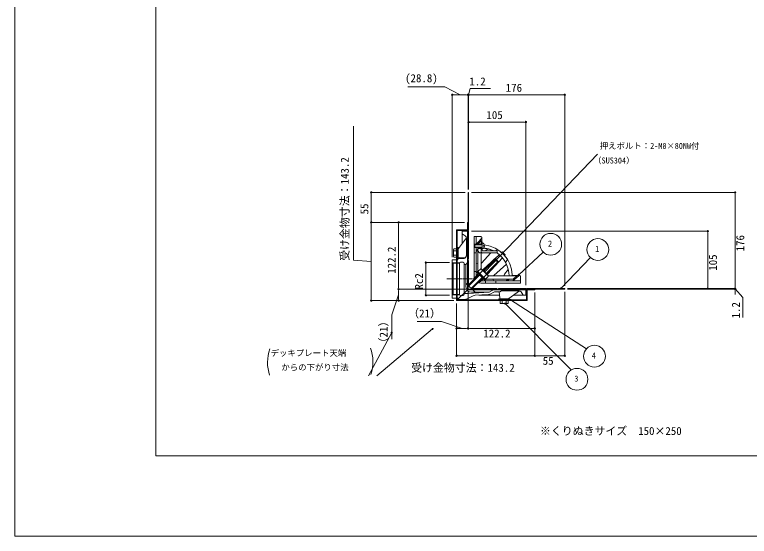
# Model space of a CAD drawing. Units: millimetres, scale not verified. Extents: x -1380 to 1380, y -955 to 955.
# Drawn here: x -1380 to -34, y -955 to 0 of the extents above; entities that cross this region are included whole.
import ezdxf
from ezdxf.enums import TextEntityAlignment as Align

# ---------------------------------------------------------------- set-up
doc = ezdxf.new("R2010")
doc.units = ezdxf.units.MM
doc.header["$LTSCALE"] = 3
for name, pattern in [('USER1', [2, 1.25, -0.25, 0.25, -0.25]), ('USER2', [0.375, 0.25, -0.125]), ('USER3', [0.75, 0.5, -0.25])]:
    doc.linetypes.add(name, pattern=pattern)
for name, color, linetype, lineweight in [('0-0_0', 7, 'Continuous', 15), ('0-2_L-2', 7, 'Continuous', 18), ('0-3_L-1', 7, 'Continuous', 18), ('0-4_L-5', 2, 'USER1', 18), ('0-5_L-3', 7, 'Continuous', 18), ('0-7_WAKU', 7, 'Continuous', 18), ('0-8_MOJI', 7, 'Continuous', 18), ('0-9_SUNPO', 7, 'Continuous', 18)]:
    doc.layers.add(name, color=color, linetype=linetype, lineweight=lineweight)
doc.styles.add('ＭＳ ゴシック', font='')
doc.styles.get('ＭＳ ゴシック').set_extended_font_data('MS Gothic')

msp = doc.modelspace()

# ---------------------------------------------------------------- linework, layer by layer
at = {"layer": '0-0_0'}
for p, q in [((-575.845, -146.56), (-573.345, -146.56)), ((-552.045, -146.56), (-554.545, -146.56)), ((-552.045, -146.56), (-554.545, -146.56)), ((-545.845, -146.56), (-543.345, -146.56)), ((-545.845, -146.56), (-543.345, -146.56)), ((-374.845, -146.56), (-377.345, -146.56)), ((-545.845, -196.56), (-543.345, -196.56)), ((-445.845, -196.56), (-448.345, -196.56)), ((-726.72, -327.903), (-726.72, -330.403)), ((-60.106, -327.903), (-60.106, -330.403)), ((-726.72, -377.903), (-726.72, -375.403)), ((-726.72, -382.903), (-726.72, -385.403)), ((-676.72, -382.903), (-676.72, -385.403)), ((-110.106, -398.903), (-110.106, -401.403)), ((-626.72, -456.596), (-626.72, -459.096)), ((-676.72, -500.103), (-676.72, -497.603)), ((-110.106, -498.903), (-110.106, -496.403)), ((-60.106, -498.903), (-60.106, -496.403)), ((-60.106, -498.903), (-60.106, -496.403)), ((-676.72, -505.103), (-676.72, -507.603)), ((-626.72, -511.21), (-626.72, -508.71)), ((-60.106, -505.103), (-60.106, -507.603)), ((-726.72, -521.103), (-726.72, -518.603)), ((-676.72, -521.103), (-676.72, -518.603)), ((-568.045, -574.491), (-565.545, -574.491)), ((-552.045, -574.491), (-554.545, -574.491)), ((-547.045, -574.491), (-544.545, -574.491)), ((-429.845, -574.491), (-432.345, -574.491)), ((-568.045, -624.491), (-565.545, -624.491)), ((-429.845, -624.491), (-432.345, -624.491)), ((-424.845, -624.491), (-422.345, -624.491)), ((-374.845, -624.491), (-377.345, -624.491))]:
    msp.add_line(p, q, dxfattribs=at)
at = {"layer": '0-0_0', "lineweight": 18}
msp.add_lwpolyline([(-1121.329, -807.603), (1121.171, -807.603), (1121.171, 687.397), (-1121.329, 687.397)], close=True, dxfattribs=at)
at = {"layer": '0-0_0'}
for centre, radius, start, end in [((-578.345, -146.56), 1.25, 0, 180), ((-578.345, -146.56), 1.25, 180, 0), ((-549.545, -146.56), 1.25, 0, 180), ((-549.545, -146.56), 1.25, 0, 180), ((-549.545, -146.56), 1.25, 180, 0), ((-549.545, -146.56), 1.25, 180, 0), ((-548.345, -146.56), 1.25, 0, 180), ((-548.345, -146.56), 1.25, 0, 180), ((-548.345, -146.56), 1.25, 180, 0), ((-548.345, -146.56), 1.25, 180, 0), ((-372.345, -146.56), 1.25, 0, 180), ((-372.345, -146.56), 1.25, 180, 0), ((-548.345, -196.56), 1.25, 0, 180), ((-548.345, -196.56), 1.25, 180, 0), ((-443.345, -196.56), 1.25, 0, 180), ((-443.345, -196.56), 1.25, 180, 0), ((-726.72, -325.403), 1.25, 90, 270), ((-726.72, -325.403), 1.25, 270, 90), ((-60.106, -325.403), 1.25, 90, 270), ((-60.106, -325.403), 1.25, 270, 90), ((-726.72, -380.403), 1.25, 90, 270), ((-726.72, -380.403), 1.25, 90, 270), ((-726.72, -380.403), 1.25, 270, 90), ((-726.72, -380.403), 1.25, 270, 90), ((-676.72, -380.403), 1.25, 90, 270), ((-676.72, -380.403), 1.25, 270, 90), ((-110.106, -396.403), 1.25, 90, 270), ((-110.106, -396.403), 1.25, 270, 90), ((-626.72, -454.096), 1.25, 90, 270), ((-626.72, -454.096), 1.25, 270, 90), ((-518.761, -470.619), 0.938, 46.1098, 226.1098), ((-518.761, -470.619), 0.938, 226.1098, 46.1098), ((-456.556, -476.203), 0.938, 42.4325, 222.4325), ((-456.556, -476.203), 0.938, 222.4325, 42.4325), ((-676.72, -502.603), 1.25, 90, 270), ((-676.72, -502.603), 1.25, 90, 270), ((-676.72, -502.603), 1.25, 270, 90), ((-676.72, -502.603), 1.25, 270, 90), ((-379.517, -501.403), 0.938, 46.20211, 226.20211), ((-379.517, -501.403), 0.938, 226.20211, 46.20211), ((-110.106, -501.403), 1.25, 90, 270), ((-110.106, -501.403), 1.25, 270, 90), ((-60.106, -501.403), 1.25, 90, 270), ((-60.106, -501.403), 1.25, 90, 270), ((-60.106, -502.603), 1.25, 90, 270), ((-60.106, -501.403), 1.25, 270, 90), ((-60.106, -501.403), 1.25, 270, 90), ((-60.106, -502.603), 1.25, 270, 90), ((-726.72, -523.603), 1.25, 90, 270), ((-726.72, -523.603), 1.25, 270, 90), ((-676.72, -523.603), 1.25, 90, 270), ((-676.72, -523.603), 1.25, 270, 90), ((-626.72, -513.71), 1.25, 90, 270), ((-626.72, -513.71), 1.25, 270, 90), ((-471.651, -522.403), 0.938, 147.17604, 327.17604), ((-471.651, -522.403), 0.938, 327.17604, 147.17604), ((-481.651, -529.103), 0.938, 134.98429, 314.98429), ((-481.651, -529.103), 0.938, 314.98429, 134.98429), ((-614.374, -575.47), 0.938, 40.00288, 220.00288), ((-614.374, -575.47), 0.938, 220.00288, 40.00288), ((-570.545, -574.491), 1.25, 0, 180), ((-570.545, -574.491), 1.25, 180, 0), ((-549.545, -574.491), 1.25, 0, 180), ((-549.545, -574.491), 1.25, 0, 180), ((-549.545, -574.491), 1.25, 180, 0), ((-549.545, -574.491), 1.25, 180, 0), ((-427.345, -574.491), 1.25, 0, 180), ((-427.345, -574.491), 1.25, 180, 0), ((-689.22, -582.034), 0.938, 61.80564, 241.80564), ((-689.22, -582.034), 0.938, 241.80564, 61.80564), ((-570.545, -624.491), 1.25, 0, 180), ((-570.545, -624.491), 1.25, 180, 0), ((-427.345, -624.491), 1.25, 0, 180), ((-427.345, -624.491), 1.25, 0, 180), ((-427.345, -624.491), 1.25, 180, 0), ((-427.345, -624.491), 1.25, 180, 0), ((-372.345, -624.491), 1.25, 0, 180), ((-372.345, -624.491), 1.25, 180, 0)]:
    msp.add_arc(centre, radius, start, end, dxfattribs=at)
at = {"layer": '0-2_L-2'}
for p, q in [((-560.345, -401.403), (-554.695, -404.934)), ((-560.345, -401.403), (-560.345, -419.07)), ((-548.345, -396.403), (-548.345, -446.403)), ((-566.945, -427.87), (-552.395, -408.47)), ((-552.345, -409.174), (-552.345, -441.403)), ((-567.345, -442.532), (-567.345, -429.07)), ((-570.545, -431.403), (-569.345, -431.403)), ((-570.545, -441.403), (-569.345, -441.403)), ((-552.345, -441.403), (-554.345, -444.403)), ((-578.345, -448.903), (-578.345, -454.096)), ((-578.345, -454.096), (-578.345, -513.71)), ((-578.345, -454.096), (-565.345, -454.502)), ((-578.345, -454.096), (-576.845, -455.644)), ((-576.845, -455.644), (-576.845, -512.162)), ((-576.845, -455.644), (-565.345, -456.003)), ((-570.545, -445.403), (-569.345, -445.403)), ((-565.478, -444.528), (-554.537, -445.257)), ((-565.345, -455.403), (-565.345, -512.403)), ((-558.345, -453.403), (-563.345, -453.403)), ((-560.345, -444.87), (-560.345, -446.403)), ((-556.345, -455.403), (-556.345, -457.403)), ((-556.345, -457.403), (-553.345, -457.403)), ((-556.345, -457.403), (-556.345, -510.403)), ((-548.345, -451.903), (-553.345, -457.403)), ((-553.345, -457.403), (-553.345, -498.403)), ((-548.345, -446.403), (-550.069, -448.213)), ((-549.345, -449.903), (-548.345, -449.903)), ((-548.345, -449.903), (-548.345, -451.903)), ((-548.345, -451.903), (-548.345, -491.403)), ((-553.345, -491.403), (-536.345, -508.403)), ((-549.545, -502.603), (-570.545, -523.603)), ((-556.345, -512.403), (-556.345, -510.403)), ((-556.345, -510.403), (-548.345, -510.403)), ((-548.345, -510.403), (-510.845, -508.403)), ((-510.845, -508.403), (-543.345, -508.403)), ((-498.845, -501.403), (-538.345, -501.403)), ((-498.845, -501.403), (-510.845, -508.403)), ((-503.528, -508.765), (-507.576, -511.127)), ((-496.845, -501.403), (-498.845, -501.403)), ((-496.845, -502.403), (-496.845, -501.403)), ((-493.345, -501.403), (-495.156, -503.127)), ((-443.345, -501.403), (-493.345, -501.403)), ((-491.47, -518.536), (-492.212, -507.403)), ((-456.117, -505.403), (-488.345, -505.403)), ((-474.812, -520.003), (-455.412, -505.453)), ((-448.345, -513.403), (-451.877, -507.753)), ((-578.345, -513.71), (-576.845, -512.162)), ((-578.345, -513.71), (-565.345, -513.304)), ((-578.345, -513.71), (-578.345, -518.903)), ((-576.845, -512.162), (-565.345, -511.803)), ((-558.345, -514.403), (-563.345, -514.403)), ((-551.228, -520.341), (-540.212, -514.812)), ((-536.259, -513.764), (-512.082, -512.475)), ((-491.812, -513.403), (-529.489, -513.403)), ((-489.474, -520.403), (-476.012, -520.403)), ((-488.345, -522.403), (-488.345, -523.603)), ((-488.345, -522.403), (-488.345, -523.603)), ((-488.345, -522.403), (-488.345, -523.603)), ((-488.345, -522.403), (-488.345, -523.603)), ((-478.345, -522.403), (-478.345, -523.603)), ((-478.345, -522.403), (-478.345, -523.603)), ((-478.345, -522.403), (-478.345, -523.603)), ((-478.345, -522.403), (-478.345, -523.603)), ((-448.345, -513.403), (-466.012, -513.403))]:
    msp.add_line(p, q, dxfattribs=at)
msp.add_lwpolyline([(-569.345, -522.403), (-569.345, -395.403), (-549.545, -395.403), (-549.545, -380.403), (-550.745, -380.403), (-550.745, -394.203), (-570.545, -394.203), (-570.545, -523.603), (-441.145, -523.603), (-441.145, -503.803), (-427.345, -503.803), (-427.345, -502.603), (-442.345, -502.603), (-442.345, -522.403)], close=True, dxfattribs=at)
for points in [[(-548.345, -396.403), (-560.345, -396.403), (-560.345, -401.403)], [(-549.545, -395.403), (-549.545, -502.603), (-442.345, -502.603)], [(-578.345, -448.903), (-568.345, -448.903), (-568.345, -446.403), (-556.345, -446.403)], [(-488.345, -505.403), (-491.345, -507.403), (-498.489, -507.403)], [(-443.345, -501.403), (-443.345, -513.403), (-448.345, -513.403)], [(-578.345, -518.903), (-568.345, -518.903), (-568.345, -521.403), (-555.714, -521.403)]]:
    msp.add_lwpolyline(points, dxfattribs=at)
at = {"layer": '0-2_L-2', "linetype": 'USER3'}
msp.add_lwpolyline([(-550.745, -395.403), (-550.745, -503.803), (-442.345, -503.803)], dxfattribs=at)
at = {"layer": '0-2_L-2'}
for centre, radius, start, end in [((-557.345, -409.174), 5, 0, 57.99462), ((-565.345, -429.07), 2, 143.1301, 180), ((-565.345, -442.532), 2, 180, 266.18593), ((-563.345, -455.403), 2, 90, 180), ((-558.345, -455.403), 2, 0, 90), ((-556.345, -444.403), 2, 270, 0), ((-549.345, -448.903), 1, 136.39718, 270), ((-538.345, -491.403), 10, 180, 196.55923), ((-543.345, -498.403), 10, 180, 270), ((-538.345, -491.403), 10, 253.44077, 270), ((-512.615, -502.489), 10, 273.05288, 300.25644), ((-498.489, -517.403), 10, 90, 120.25644), ((-495.845, -502.403), 1, 180, 313.60282), ((-456.117, -510.403), 5, 32.00538, 90), ((-563.345, -512.403), 2, 180, 270), ((-558.345, -512.403), 2, 270, 0), ((-555.714, -511.403), 10, 270, 296.64948), ((-535.727, -523.75), 10, 93.05288, 116.64948), ((-489.474, -518.403), 2, 183.81407, 270), ((-476.012, -518.403), 2, 270, 306.8699)]:
    msp.add_arc(centre, radius, start, end, dxfattribs=at)
at = {"layer": '0-3_L-1', "linetype": 'USER2'}
for p, q in [((-534.345, -420.228), (-534.345, -406.403)), ((-531.345, -416.945), (-534.345, -420.277)), ((-534.345, -433.735), (-534.345, -426.578)), ((-531.345, -429.177), (-534.345, -432.509)), ((-525.345, -427.403), (-528.345, -427.403)), ((-525.345, -456.543), (-525.345, -430.403)), ((-534.345, -470.433), (-534.345, -479.403)), ((-525.345, -465.339), (-525.345, -465.69)), ((-512.632, -478.403), (-512.281, -478.403)), ((-481.461, -478.403), (-503.485, -478.403)), ((-526.345, -487.403), (-517.375, -487.403))]:
    msp.add_line(p, q, dxfattribs=at)
at = {"layer": '0-3_L-1'}
for p, q in [((-534.345, -406.403), (-526.345, -406.403)), ((-524.859, -409.741), (-531.345, -416.945)), ((-525.345, -413.403), (-531.345, -420.067)), ((-531.345, -416.945), (-531.345, -420.228)), ((-525.345, -415.403), (-526.293, -414.455)), ((-525.345, -413.403), (-525.345, -420.228)), ((-525.345, -415.403), (-523.345, -415.903)), ((-524.345, -420.228), (-524.345, -408.403)), ((-523.345, -415.903), (-523.345, -423.403)), ((-538.345, -420.403), (-537.52, -420.403)), ((-538.345, -420.903), (-538.02, -420.903)), ((-538.345, -425.903), (-538.02, -425.903)), ((-538.345, -426.403), (-537.52, -426.403)), ((-531.345, -420.067), (-531.345, -420.228)), ((-531.345, -426.578), (-531.345, -468.403)), ((-531.345, -429.177), (-529.005, -426.578)), ((-523.345, -427.903), (-531.345, -427.903)), ((-525.345, -426.578), (-525.345, -430.403)), ((-523.345, -425.578), (-523.345, -430.403)), ((-513.427, -428.815), (-517.708, -432.403)), ((-495.295, -429.968), (-498.623, -432.403)), ((-569.345, -431.403), (-570.545, -431.403)), ((-569.345, -441.403), (-570.545, -441.403)), ((-538.345, -436.403), (-534.345, -436.403)), ((-534.345, -433.735), (-534.345, -470.433)), ((-524.832, -455.205), (-507.906, -436.403)), ((-523.345, -432.403), (-496.414, -432.403)), ((-492.404, -439.469), (-521.988, -466.808)), ((-504.305, -432.403), (-504.013, -432.079)), ((-486.905, -434.306), (-488.348, -435.042)), ((-481.248, -439.963), (-481.984, -441.406)), ((-532.345, -456.403), (-531.345, -456.403)), ((-525.345, -456.543), (-525.345, -465.339)), ((-486.411, -445.462), (-513.75, -475.046)), ((-502.147, -477.89), (-479.021, -457.071)), ((-476.91, -448.353), (-480.769, -453.625)), ((-475.757, -466.485), (-482.994, -475.118)), ((-515.345, -484.403), (-467.009, -484.403)), ((-512.281, -478.403), (-503.485, -478.403)), ((-503.345, -484.403), (-503.345, -485.403)), ((-481.461, -478.403), (-460.345, -478.403)), ((-479.451, -487.403), (-476.12, -484.403)), ((-456.684, -477.917), (-467.219, -487.403)), ((-460.345, -478.403), (-467.009, -484.403)), ((-462.345, -478.403), (-461.398, -479.351)), ((-453.345, -487.403), (-453.345, -479.403)), ((-517.375, -487.403), (-467.219, -487.403)), ((-498.345, -487.403), (-498.345, -491.403)), ((-467.219, -487.403), (-453.345, -487.403)), ((-488.345, -522.403), (-488.345, -523.603)), ((-478.345, -522.403), (-478.345, -523.603))]:
    msp.add_line(p, q, dxfattribs=at)
for points in [[(-549.545, -395.403), (-548.345, -395.403), (-548.345, -325.403), (-549.545, -325.403)], [(-442.345, -502.603), (-372.345, -502.603), (-372.345, -501.403), (-442.345, -501.403)]]:
    msp.add_lwpolyline(points, close=True, dxfattribs=at)
for points in [[(-538.345, -479.403), (-538.345, -406.403), (-534.345, -406.403)], [(-531.345, -426.578), (-531.345, -430.403), (-534.345, -433.735)], [(-526.345, -436.403), (-496.414, -436.403), (-496.414, -432.403)], [(-538.345, -470.433), (-534.345, -470.433), (-530.81, -473.968), (-537.936, -482.509)], [(-529.451, -490.994), (-520.91, -483.868), (-517.375, -487.403), (-517.375, -491.403)], [(-463.887, -484.403), (-473.887, -484.403), (-477.219, -487.403)], [(-469.456, -478.403), (-468.345, -477.403), (-455.345, -477.403)], [(-453.345, -487.403), (-453.345, -491.403), (-526.345, -491.403)]]:
    msp.add_lwpolyline(points, dxfattribs=at)
for centre, radius, start, end in [((-526.345, -408.403), 2, 318, 90), ((-523.345, -419.437), 2, 180, 203.30003), ((-523.345, -430.403), 2, 180, 270), ((-521.345, -430.403), 2, 180, 270), ((-525.345, -478.403), 57, 1.9426, 84.03015), ((-526.345, -431.403), 5, 180, 270), ((-523.345, -434.519), 2, 180, 309.97037), ((-525.345, -478.403), 51, 0, 55.43968), ((-525.345, -478.403), 58.5, 41.07928, 48.92072), ((-532.345, -454.403), 2, 180, 270), ((-523.345, -456.543), 2, 138.00621, 180), ((-515.345, -468.403), 16, 180, 187.16173), ((-523.345, -465.339), 2, 180, 190.37291), ((-523.345, -465.339), 2, 271.3677, 312.74175), ((-526.345, -479.403), 12, 180, 201.61704), ((-515.345, -468.403), 16, 262.83827, 270), ((-512.281, -476.403), 2, 137.25825, 178.6323), ((-512.281, -476.403), 2, 259.62709, 270), ((-503.485, -476.403), 2, 270, 311.99379), ((-481.461, -476.403), 2, 140.02963, 270), ((-466.379, -476.403), 2, 181.9426, 270), ((-455.345, -479.403), 2, 0, 132), ((-526.345, -479.403), 12, 248.38296, 270), ((-501.345, -485.403), 2, 180, 270)]:
    msp.add_arc(centre, radius, start, end, dxfattribs=at)
at = {"layer": '0-3_L-1', "linetype": 'USER2'}
for centre, radius, start, end in [((-528.345, -424.403), 3, 226.46885, 270), ((-525.345, -478.403), 51, 87.75253, 90), ((-525.345, -478.403), 51, 64.41701, 85.1206), ((-526.345, -479.403), 8, 180, 188.46509), ((-526.345, -479.403), 8, 261.53491, 270)]:
    msp.add_arc(centre, radius, start, end, dxfattribs=at)
at = {"layer": '0-4_L-5'}
msp.add_line((-588.345, -483.903), (-535.644, -483.903), dxfattribs=at)
msp.add_lwpolyline([(-441.145, -503.803), (-550.745, -503.803), (-550.745, -394.203)], dxfattribs=at)
at = {"layer": '0-5_L-3'}
for p, q in [((-575.468, -432.65), (-576.045, -429.903)), ((-538.345, -420.228), (-538.345, -426.578)), ((-538.345, -421.228), (-523.345, -421.228)), ((-538.345, -425.578), (-523.345, -425.578)), ((-537.345, -420.228), (-537.345, -426.578)), ((-523.345, -418.031), (-523.345, -428.831)), ((-576.045, -442.903), (-575.468, -440.156)), ((-575.468, -432.65), (-570.545, -432.65)), ((-575.468, -440.156), (-570.545, -440.156)), ((-570.545, -432.403), (-567.345, -432.403)), ((-567.345, -440.403), (-570.545, -440.403)), ((-498.655, -447.099), (-521.096, -469.54)), ((-494.041, -451.713), (-516.482, -474.154)), ((-500.776, -447.099), (-494.041, -453.834)), ((-527.916, -474.033), (-522.796, -468.913)), ((-524.799, -465.836), (-522.796, -468.913)), ((-549.213, -495.535), (-529.228, -475.55)), ((-528.167, -476.611), (-548.152, -496.596)), ((-523.553, -481.225), (-543.538, -501.21)), ((-522.492, -482.285), (-542.478, -502.271)), ((-515.856, -475.854), (-520.976, -480.974)), ((-515.856, -475.854), (-512.779, -477.857)), ((-487.345, -523.603), (-487.345, -520.403)), ((-487.098, -528.526), (-487.098, -523.603)), ((-479.593, -528.526), (-479.593, -523.603)), ((-479.345, -520.403), (-479.345, -523.603)), ((-487.098, -528.526), (-489.845, -529.103)), ((-476.845, -529.103), (-479.593, -528.526))]:
    msp.add_line(p, q, dxfattribs=at)
at = {"layer": '0-5_L-3', "color": 6}
for p, q in [((-567.345, -433.103), (-570.545, -433.103)), ((-567.345, -439.703), (-570.545, -439.703)), ((-486.645, -520.403), (-486.645, -523.603)), ((-480.045, -520.403), (-480.045, -523.603))]:
    msp.add_line(p, q, dxfattribs=at)
at = {"layer": '0-5_L-3'}
for points in [[(-570.545, -443.903), (-575.468, -443.903), (-576.045, -442.903), (-576.045, -429.903), (-575.468, -428.903), (-570.545, -428.903)], [(-569.345, -446.403), (-569.345, -426.403), (-567.345, -426.403), (-567.345, -446.403)], [(-524.799, -465.836), (-512.779, -477.857), (-512.386, -479.324), (-517.506, -484.444), (-531.386, -470.563), (-526.266, -465.443)], [(-473.345, -522.403), (-493.345, -522.403), (-493.345, -520.403), (-473.345, -520.403)], [(-475.845, -523.603), (-475.845, -528.526), (-476.845, -529.103), (-489.845, -529.103), (-490.845, -528.526), (-490.845, -523.603)]]:
    msp.add_lwpolyline(points, close=True, dxfattribs=at)
for points in [[(-523.345, -420.228), (-537.345, -420.228), (-538.345, -421.228), (-538.345, -425.578), (-537.345, -426.578), (-523.345, -426.578)], [(-519.192, -424.151), (-521.445, -424.151), (-521.445, -422.711), (-519.192, -422.711)], [(-522.157, -468.479), (-500.776, -447.099), (-498.655, -447.099), (-494.041, -451.713), (-494.041, -453.834), (-515.421, -475.214)], [(-524.446, -477.504), (-531.87, -470.079), (-533.285, -471.493), (-525.86, -478.918)], [(-524.446, -477.504), (-517.021, -484.928), (-518.435, -486.342), (-525.86, -478.918)]]:
    msp.add_lwpolyline(points, dxfattribs=at)
for centre, radius, start, end in [((-524.717, -423.431), 5.571, 7.42514, 75.74997), ((-524.717, -423.431), 5.571, 284.25003, 352.57486), ((-563.56, -436.403), 12.485, 162.50768, 197.49232), ((-530.273, -483.331), 16.241, 27.41205, 62.58795), ((-483.345, -516.618), 12.485, 252.50768, 287.49232)]:
    msp.add_arc(centre, radius, start, end, dxfattribs=at)
at = {"layer": '0-7_WAKU'}
msp.add_lwpolyline([(-1380.079, -955.103), (1379.921, -955.103), (1379.921, 954.897), (-1380.079, 954.897)], close=True, dxfattribs=at)
at = {"layer": '0-9_SUNPO'}
for p, q in [((-578.345, -443.903), (-578.345, -146.56)), ((-573.345, -146.56), (-554.545, -146.56)), ((-554.545, -146.56), (-559.545, -146.56)), ((-549.545, -320.403), (-549.545, -146.56)), ((-549.545, -146.56), (-548.345, -146.56)), ((-549.545, -146.56), (-548.345, -146.56)), ((-549.545, -320.403), (-549.545, -146.56)), ((-548.345, -320.403), (-548.345, -146.56)), ((-548.345, -320.403), (-548.345, -146.56)), ((-377.345, -146.56), (-543.345, -146.56)), ((-543.345, -146.56), (-538.345, -146.56)), ((-372.345, -496.403), (-372.345, -146.56)), ((-548.345, -320.403), (-548.345, -196.56)), ((-448.345, -196.56), (-543.345, -196.56)), ((-443.345, -495.203), (-443.345, -196.56)), ((-518.761, -470.619), (-312.002, -255.691)), ((-554.545, -325.403), (-726.72, -325.403)), ((-726.72, -375.403), (-726.72, -330.403)), ((-543.345, -325.403), (-60.106, -325.403)), ((-60.106, -330.403), (-60.106, -496.403)), ((-555.745, -380.403), (-726.72, -380.403)), ((-555.745, -380.403), (-726.72, -380.403)), ((-726.72, -518.603), (-726.72, -385.403)), ((-555.745, -380.403), (-676.72, -380.403)), ((-676.72, -497.603), (-676.72, -385.403)), ((-543.345, -396.403), (-110.106, -396.403)), ((-110.106, -401.403), (-110.106, -496.403)), ((-456.556, -476.203), (-411.567, -435.076)), ((-583.345, -454.096), (-626.72, -454.096)), ((-379.517, -501.403), (-325.209, -444.766)), ((-626.72, -459.096), (-626.72, -508.71)), ((-60.106, -496.403), (-60.106, -491.403)), ((-407.345, -502.603), (-676.72, -502.603)), ((-407.345, -502.603), (-676.72, -502.603)), ((-676.72, -507.603), (-676.72, -518.603)), ((-549.545, -507.603), (-549.545, -574.491)), ((-549.545, -507.603), (-549.545, -574.491)), ((-427.345, -508.803), (-427.345, -624.491)), ((-427.345, -508.803), (-427.345, -624.491)), ((-427.345, -508.803), (-427.345, -574.491)), ((-372.345, -507.603), (-372.345, -624.491)), ((-367.345, -501.403), (-110.106, -501.403)), ((-367.345, -501.403), (-60.106, -501.403)), ((-367.345, -501.403), (-60.106, -501.403)), ((-367.345, -502.603), (-60.106, -502.603)), ((-60.106, -501.403), (-60.106, -502.603)), ((-60.106, -501.403), (-60.106, -502.603)), ((-60.106, -507.603), (-60.106, -512.603)), ((-575.545, -523.603), (-726.72, -523.603)), ((-575.545, -523.603), (-676.72, -523.603)), ((-583.345, -513.71), (-626.72, -513.71)), ((-471.651, -522.403), (-332.746, -612.004)), ((-570.545, -528.603), (-570.545, -624.491)), ((-570.545, -528.603), (-570.545, -574.491)), ((-481.651, -529.103), (-360.289, -650.531)), ((-614.374, -575.47), (-716.762, -661.393)), ((-554.545, -574.491), (-565.545, -574.491)), ((-544.545, -574.491), (-432.345, -574.491)), ((-689.22, -582.034), (-731.762, -661.393)), ((-432.345, -624.491), (-565.545, -624.491)), ((-377.345, -624.491), (-422.345, -624.491))]:
    msp.add_line(p, q, dxfattribs=at)
for points in [[(-563.945, -146.56), (-591.943, -131.924), (-659.831, -131.924)], [(-548.945, -146.56), (-545.495, -135.06), (-508.47, -135.06)], [(-726.72, -452.003), (-759.601, -449.412), (-759.601, -204.366)], [(-60.106, -502.003), (-46.111, -517.599), (-46.111, -554.625)], [(-676.72, -513.103), (-689.22, -549.874), (-689.22, -594.412)], [(-560.045, -574.491), (-597.954, -561.991), (-642.492, -561.991)]]:
    msp.add_lwpolyline(points, dxfattribs=at)
for centre in [(-397.954, -420.424), (-311.595, -430.114), (-317.933, -625.442), (-349.921, -667.634)]:
    msp.add_circle(centre, 20, dxfattribs=at)
for centre, start, end in [((-844.342, -636.899), 159.84283, 198.83066), ((-796.337, -635.352), 341.16934, 20.15717)]:
    msp.add_arc(centre, 72.528, start, end, dxfattribs=at)

# ---------------------------------------------------------------- texts
at = {"layer": '0-8_MOJI', "style": 'ＭＳ ゴシック'}
for s, height, p in [('押えボルト：2-M8×80NW付', 11, (-308.144, -249.092)), ('（SUS304）', 11, (-320.251, -275.843)), ('デッキプレート天端', 11, (-911.203, -628.423)), ('からの下がり寸法', 11, (-891.482, -654.566)), ('※くりぬきサイズ\u3000150×250', 14.66, (-417.775, -773.993))]:
    msp.add_text(s, height=height, dxfattribs=at).set_placement(p, align=Align.BOTTOM_LEFT)
at = {"layer": '0-9_SUNPO', "style": 'ＭＳ ゴシック'}
for s, height, p in [('(28.8)', 14.66, (-664.821, -128.081)), ('1.2', 14.66, (-547.033, -134.06)), ('176', 14.66, (-480.396, -145.56)), ('105', 14.66, (-515.845, -195.56)), ('2', 11, (-402.827, -427.924)), ('1', 11, (-316.469, -437.614)), ('（21）', 14.66, (-659.157, -558.758)), ('122.2', 14.66, (-521.491, -595.491)), ('4', 11, (-322.806, -632.942)), ('55', 14.66, (-412.637, -645.491)), ('受け金物寸法：143.2', 14.66, (-653.798, -658.305)), ('3', 11, (-354.794, -675.134))]:
    msp.add_text(s, height=height, dxfattribs=at).set_placement(p, align=Align.BOTTOM_LEFT)
for s, p in [('受け金物寸法：143.2', (-763.596, -450.848)), ('55', (-727.72, -365.695)), ('176', (-39.106, -433.454)), ('122.2', (-677.72, -474.549)), ('105', (-89.106, -468.903)), ('Rc2', (-627.72, -503.294)), ('1.2', (-47.111, -556.163)), ('（21）', (-692.453, -611.077))]:
    msp.add_text(s, height=14.66, rotation=90, dxfattribs=at).set_placement(p, align=Align.BOTTOM_LEFT)

doc.saveas('drawing.dxf')
